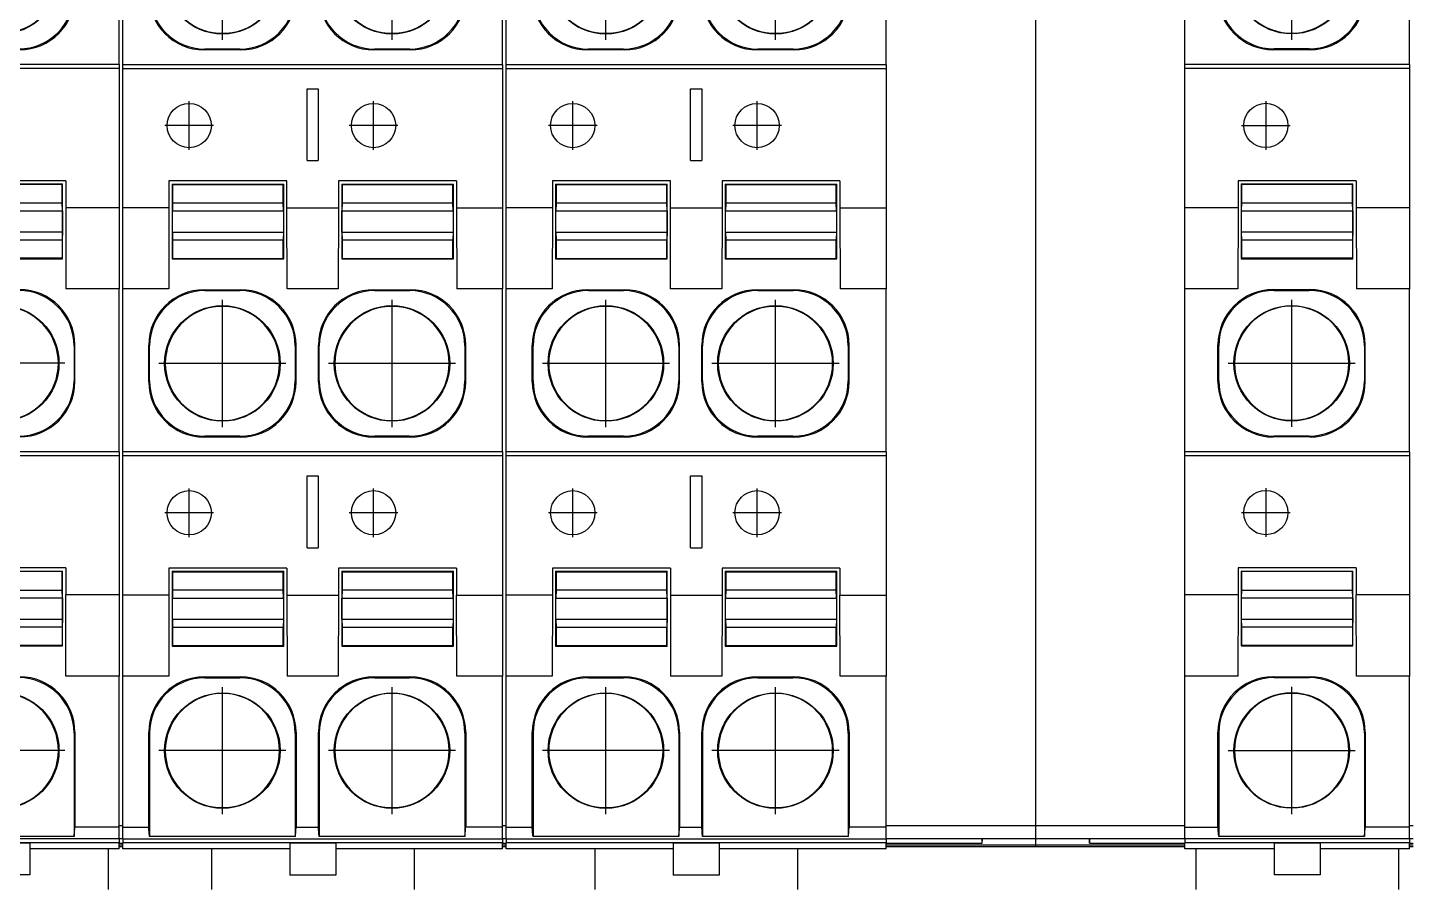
# Model space of a CAD drawing. Extents: x -2333 to 4564, y -5034 to 5704.
# Drawn here: x 3137.7 to 3271.6, y 2059.2 to 2141.7 of the extents above; entities that cross this region are included whole.
import ezdxf

# ---------------------------------------------------------------- set-up
doc = ezdxf.new("R2010")
doc.units = 0
doc.header["$LTSCALE"] = 10
doc.header["$MEASUREMENT"] = 0
doc.linetypes.add('DOT_CENTER', pattern=[14, 12, -1, 0, -1])
doc.layers.get('0').update_dxf_attribs({"linetype": 'CONTINUOUS'})
doc.layers.add('1', color=7, linetype='CONTINUOUS')

# ---------------------------------------------------------------- blocks, each defined once
blk = doc.blocks.new('FIBO-FH-1KF-20P-5R__7', base_point=(-331.149, 166.693))
at = {"color": 7, "linetype": 'Continuous'}
for p, q in [((-330.59, 201.693), (-209.309, 201.693)), ((-209.309, 201.693), (-208.949, 201.693)), ((-209.309, 201.693), (-209.309, 197.643)), ((-208.949, 201.693), (-208.788, 201.693)), ((-208.949, 201.693), (-208.949, 197.643)), ((-208.788, 201.693), (-208.749, 201.693)), ((-208.749, 197.643), (-208.749, 201.693)), ((-208.836, 200.25), (-208.949, 200.255)), ((-208.836, 200.25), (-208.949, 200.248)), ((-208.836, 197.643), (-208.836, 200.25)), ((-209.309, 187.343), (-209.309, 187.243)), ((-208.949, 187.343), (-208.949, 187.243)), ((-208.836, 187.243), (-208.836, 187.343)), ((-208.749, 187.243), (-208.749, 187.343)), ((-209.309, 176.943), (-209.309, 176.843)), ((-208.949, 176.943), (-208.949, 176.843)), ((-208.949, 176.843), (-208.949, 176.543)), ((-208.836, 176.843), (-208.836, 176.943)), ((-208.749, 176.843), (-208.749, 176.943)), ((-208.949, 176.543), (-208.949, 174.418)), ((-208.949, 174.418), (-208.949, 173.168))]:
    blk.add_line(p, q, dxfattribs=at)
at = {"color": 2, "linetype": 'Continuous'}
for p, q in [((-208.788, 197.643), (-208.788, 201.693)), ((-208.788, 187.243), (-208.788, 187.343)), ((-208.788, 176.843), (-208.788, 176.943))]:
    blk.add_line(p, q, dxfattribs=at)
blk = doc.blocks.new('FIBO-P-SP-TWIN-____1__11', base_point=(-265.446, 187.343))
at = {"color": 7, "linetype": 'Continuous'}
for p, q in [((-229.946, 197.643), (-234.365, 197.643)), ((-229.946, 197.643), (-229.946, 187.343)), ((-229.946, 197.643), (-229.848, 197.643)), ((-229.848, 197.643), (-226.063, 197.643)), ((-229.848, 187.343), (-229.848, 197.643)), ((-226.063, 197.643), (-223.865, 197.643)), ((-226.063, 196.393), (-226.063, 197.643)), ((-219.446, 197.643), (-223.865, 197.643)), ((-223.865, 197.643), (-223.865, 196.4)), ((-219.446, 197.643), (-219.348, 197.643)), ((-219.446, 197.643), (-219.446, 187.343)), ((-219.348, 197.643), (-215.563, 197.643)), ((-219.348, 187.343), (-219.348, 197.643)), ((-215.563, 196.393), (-215.563, 197.643)), ((-215.563, 197.643), (-213.365, 197.643)), ((-209.268, 197.643), (-213.365, 197.643)), ((-213.365, 197.643), (-213.365, 196.4)), ((-209.268, 197.643), (-209.268, 196.641)), ((-208.946, 197.643), (-209.268, 197.643)), ((-208.946, 197.643), (-208.946, 187.343)), ((-208.946, 197.643), (-208.844, 197.643)), ((-208.682, 197.643), (-208.844, 197.643)), ((-208.682, 197.643), (-208.682, 193.118)), ((-221.348, 196.641), (-222.344, 196.641)), ((-222.321, 196.618), (-221.371, 196.618)), ((-211.844, 196.641), (-209.268, 196.641)), ((-211.821, 196.618), (-209.014, 196.618)), ((-209.014, 196.618), (-209.014, 192.668)), ((-226.796, 196.393), (-226.796, 193.193)), ((-226.796, 196.393), (-226.063, 196.393)), ((-226.71, 193.279), (-226.71, 196.308)), ((-226.696, 196.293), (-226.71, 196.308)), ((-224.681, 196.308), (-226.71, 196.308)), ((-226.696, 193.293), (-226.696, 196.293)), ((-226.196, 196.293), (-226.696, 196.293)), ((-225.983, 196.302), (-226.196, 196.293)), ((-226.196, 196.293), (-226.196, 193.293)), ((-226.063, 196.393), (-223.865, 196.4)), ((-225.983, 193.285), (-225.983, 196.302)), ((-225.983, 196.302), (-225.408, 196.302)), ((-225.408, 193.285), (-225.408, 196.302)), ((-225.408, 196.302), (-225.196, 196.293)), ((-225.196, 193.293), (-225.196, 196.293)), ((-224.696, 196.293), (-225.196, 196.293)), ((-224.696, 196.293), (-224.681, 196.308)), ((-224.696, 193.293), (-224.696, 196.293)), ((-224.681, 193.279), (-224.681, 196.308)), ((-216.296, 196.393), (-215.563, 196.393)), ((-216.296, 196.393), (-216.296, 193.193)), ((-214.181, 196.308), (-216.21, 196.308)), ((-216.21, 193.279), (-216.21, 196.308)), ((-216.196, 196.293), (-216.21, 196.308)), ((-216.196, 193.293), (-216.196, 196.293)), ((-215.696, 196.293), (-216.196, 196.293)), ((-215.483, 196.302), (-215.696, 196.293)), ((-215.696, 196.293), (-215.696, 193.293)), ((-213.365, 196.4), (-215.563, 196.393)), ((-215.483, 193.285), (-215.483, 196.302)), ((-215.483, 196.302), (-214.908, 196.302)), ((-214.908, 193.285), (-214.908, 196.302)), ((-214.908, 196.302), (-214.696, 196.293)), ((-214.696, 193.293), (-214.696, 196.293)), ((-214.196, 196.293), (-214.696, 196.293)), ((-214.196, 196.293), (-214.181, 196.308)), ((-214.196, 193.293), (-214.196, 196.293)), ((-214.181, 193.279), (-214.181, 196.308)), ((-230.371, 195.118), (-230.371, 194.168)), ((-230.348, 195.141), (-230.348, 194.145)), ((-223.844, 194.145), (-223.844, 195.141)), ((-223.821, 194.168), (-223.821, 195.118)), ((-219.871, 195.118), (-219.871, 194.168)), ((-219.848, 195.141), (-219.848, 194.145)), ((-213.344, 194.145), (-213.344, 195.141)), ((-213.321, 194.168), (-213.321, 195.118)), ((-208.682, 195.243), (-207.576, 195.243)), ((-230.8, 194.533), (-230.8, 194.753)), ((-223.392, 194.753), (-223.392, 194.533)), ((-220.3, 194.533), (-220.3, 194.753)), ((-212.892, 194.753), (-212.892, 194.533)), ((-209.8, 194.533), (-209.8, 194.753)), ((-226.796, 193.193), (-226.063, 193.193)), ((-226.71, 193.279), (-226.696, 193.293)), ((-226.71, 193.279), (-224.681, 193.279)), ((-226.696, 193.293), (-226.196, 193.293)), ((-226.196, 193.293), (-225.983, 193.285)), ((-226.063, 191.793), (-226.063, 193.193)), ((-226.063, 193.193), (-223.865, 193.186)), ((-225.408, 193.285), (-225.983, 193.285)), ((-225.408, 193.285), (-225.196, 193.293)), ((-225.196, 193.293), (-224.696, 193.293)), ((-224.696, 193.293), (-224.681, 193.279)), ((-223.865, 193.186), (-223.865, 191.8)), ((-216.296, 193.193), (-215.563, 193.193)), ((-216.21, 193.279), (-216.196, 193.293)), ((-216.21, 193.279), (-214.181, 193.279)), ((-216.196, 193.293), (-215.696, 193.293)), ((-215.696, 193.293), (-215.483, 193.285)), ((-215.563, 193.193), (-213.365, 193.186)), ((-215.563, 191.793), (-215.563, 193.193)), ((-214.908, 193.285), (-215.483, 193.285)), ((-214.908, 193.285), (-214.696, 193.293)), ((-214.696, 193.293), (-214.196, 193.293)), ((-214.196, 193.293), (-214.181, 193.279)), ((-213.365, 193.186), (-213.365, 191.8)), ((-208.834, 193.118), (-208.682, 193.118)), ((-208.682, 193.118), (-207.971, 193.118)), ((-207.971, 193.118), (-207.971, 191.868)), ((-229.296, 192.643), (-227.346, 192.643)), ((-229.296, 192.343), (-229.296, 192.643)), ((-227.346, 192.343), (-227.346, 192.643)), ((-221.348, 192.645), (-222.344, 192.645)), ((-221.371, 192.668), (-222.321, 192.668)), ((-218.796, 192.343), (-218.796, 192.643)), ((-218.796, 192.643), (-216.846, 192.643)), ((-216.846, 192.343), (-216.846, 192.643)), ((-209.268, 192.646), (-211.844, 192.645)), ((-211.821, 192.668), (-209.014, 192.668)), ((-209.268, 192.041), (-209.268, 192.646)), ((-227.346, 192.343), (-229.296, 192.343)), ((-216.846, 192.343), (-218.796, 192.343)), ((-226.796, 191.793), (-226.796, 188.593)), ((-226.063, 191.793), (-226.796, 191.793)), ((-224.681, 191.708), (-226.71, 191.708)), ((-226.71, 188.679), (-226.71, 191.708)), ((-226.696, 191.693), (-226.71, 191.708)), ((-226.696, 188.693), (-226.696, 191.693)), ((-226.196, 191.693), (-226.696, 191.693)), ((-225.983, 191.702), (-226.196, 191.693)), ((-226.196, 191.693), (-226.196, 188.693)), ((-223.865, 191.8), (-226.063, 191.793)), ((-225.983, 188.685), (-225.983, 191.702)), ((-225.983, 191.702), (-225.408, 191.702)), ((-225.408, 191.702), (-225.196, 191.693)), ((-225.408, 188.685), (-225.408, 191.702)), ((-225.196, 188.693), (-225.196, 191.693)), ((-224.696, 191.693), (-225.196, 191.693)), ((-224.696, 191.693), (-224.681, 191.708)), ((-224.696, 188.693), (-224.696, 191.693)), ((-224.681, 188.679), (-224.681, 191.708)), ((-221.348, 192.041), (-222.344, 192.041)), ((-222.321, 192.018), (-221.371, 192.018)), ((-216.296, 191.793), (-215.563, 191.793)), ((-216.296, 191.793), (-216.296, 188.593)), ((-214.181, 191.708), (-216.21, 191.708)), ((-216.196, 191.693), (-216.21, 191.708)), ((-216.21, 188.679), (-216.21, 191.708)), ((-216.196, 188.693), (-216.196, 191.693)), ((-215.696, 191.693), (-216.196, 191.693)), ((-215.483, 191.702), (-215.696, 191.693)), ((-215.696, 191.693), (-215.696, 188.693)), ((-215.563, 191.793), (-213.365, 191.8)), ((-215.483, 191.702), (-214.908, 191.702)), ((-215.483, 188.685), (-215.483, 191.702)), ((-214.908, 188.685), (-214.908, 191.702)), ((-214.908, 191.702), (-214.696, 191.693)), ((-214.196, 191.693), (-214.696, 191.693)), ((-214.696, 188.693), (-214.696, 191.693)), ((-214.196, 191.693), (-214.181, 191.708)), ((-214.196, 188.693), (-214.196, 191.693)), ((-214.181, 188.679), (-214.181, 191.708)), ((-211.844, 192.041), (-209.268, 192.041)), ((-211.821, 192.018), (-209.014, 192.018)), ((-209.014, 192.018), (-209.014, 188.068)), ((-208.834, 191.868), (-208.682, 191.868)), ((-208.682, 191.868), (-208.682, 187.343)), ((-208.682, 191.868), (-207.971, 191.868)), ((-230.348, 190.541), (-230.348, 189.545)), ((-223.844, 189.545), (-223.844, 190.541)), ((-219.848, 190.541), (-219.848, 189.545)), ((-213.344, 189.545), (-213.344, 190.541)), ((-230.371, 190.518), (-230.371, 189.568)), ((-223.821, 189.568), (-223.821, 190.518)), ((-219.871, 190.518), (-219.871, 189.568)), ((-213.321, 189.568), (-213.321, 190.518)), ((-230.8, 189.933), (-230.8, 190.153)), ((-223.392, 190.153), (-223.392, 189.933)), ((-220.3, 189.933), (-220.3, 190.153)), ((-212.892, 190.153), (-212.892, 189.933)), ((-209.8, 189.933), (-209.8, 190.153)), ((-208.682, 189.743), (-207.576, 189.743)), ((-226.71, 188.679), (-226.696, 188.693)), ((-226.71, 188.679), (-224.681, 188.679)), ((-226.696, 188.693), (-226.196, 188.693)), ((-226.196, 188.693), (-225.983, 188.685)), ((-225.408, 188.685), (-225.983, 188.685)), ((-225.408, 188.685), (-225.196, 188.693)), ((-225.196, 188.693), (-224.696, 188.693)), ((-224.696, 188.693), (-224.681, 188.679)), ((-216.21, 188.679), (-216.196, 188.693)), ((-216.21, 188.679), (-214.181, 188.679)), ((-216.196, 188.693), (-215.696, 188.693)), ((-215.696, 188.693), (-215.483, 188.685)), ((-214.908, 188.685), (-215.483, 188.685)), ((-214.908, 188.685), (-214.696, 188.693)), ((-214.696, 188.693), (-214.196, 188.693)), ((-214.196, 188.693), (-214.181, 188.679)), ((-226.796, 188.593), (-226.063, 188.593)), ((-226.063, 188.593), (-223.865, 188.586)), ((-226.063, 188.593), (-226.063, 187.343)), ((-223.865, 188.586), (-223.865, 187.343)), ((-216.296, 188.593), (-215.563, 188.593)), ((-215.563, 188.593), (-213.365, 188.586)), ((-215.563, 188.593), (-215.563, 187.343)), ((-213.365, 188.586), (-213.365, 187.343)), ((-221.348, 188.045), (-222.344, 188.045)), ((-221.371, 188.068), (-222.321, 188.068)), ((-209.268, 188.046), (-211.844, 188.045)), ((-211.821, 188.068), (-209.014, 188.068)), ((-209.268, 187.343), (-209.268, 188.046)), ((-229.946, 187.343), (-234.365, 187.343)), ((-229.848, 187.343), (-229.946, 187.343)), ((-226.063, 187.343), (-229.848, 187.343)), ((-223.865, 187.343), (-226.063, 187.343)), ((-219.446, 187.343), (-223.865, 187.343)), ((-219.348, 187.343), (-219.446, 187.343)), ((-215.563, 187.343), (-219.348, 187.343)), ((-213.365, 187.343), (-215.563, 187.343)), ((-209.268, 187.343), (-213.365, 187.343)), ((-208.946, 187.343), (-209.268, 187.343)), ((-208.946, 187.343), (-208.844, 187.343)), ((-208.682, 187.343), (-208.844, 187.343))]:
    blk.add_line(p, q, dxfattribs=at)
at = {"color": 2, "linetype": 'Continuous'}
for p, q in [((-208.844, 197.643), (-208.844, 187.343)), ((-222.321, 196.618), (-222.344, 196.641)), ((-221.371, 196.618), (-221.348, 196.641)), ((-211.844, 196.641), (-211.821, 196.618)), ((-230.348, 195.141), (-230.371, 195.118)), ((-223.821, 195.118), (-223.844, 195.141)), ((-219.871, 195.118), (-219.848, 195.141)), ((-213.344, 195.141), (-213.321, 195.118)), ((-230.371, 194.168), (-230.348, 194.145)), ((-223.821, 194.168), (-223.844, 194.145)), ((-219.871, 194.168), (-219.848, 194.145)), ((-213.321, 194.168), (-213.344, 194.145)), ((-208.834, 193.118), (-208.834, 191.868)), ((-222.321, 192.668), (-222.344, 192.645)), ((-221.371, 192.668), (-221.348, 192.645)), ((-211.821, 192.668), (-211.844, 192.645)), ((-222.321, 192.018), (-222.344, 192.041)), ((-221.371, 192.018), (-221.348, 192.041)), ((-211.821, 192.018), (-211.844, 192.041)), ((-230.348, 190.541), (-230.371, 190.518)), ((-223.821, 190.518), (-223.844, 190.541)), ((-219.871, 190.518), (-219.848, 190.541)), ((-213.321, 190.518), (-213.344, 190.541)), ((-230.371, 189.568), (-230.348, 189.545)), ((-223.821, 189.568), (-223.844, 189.545)), ((-219.871, 189.568), (-219.848, 189.545)), ((-213.321, 189.568), (-213.344, 189.545)), ((-222.321, 188.068), (-222.344, 188.045)), ((-221.371, 188.068), (-221.348, 188.045)), ((-211.821, 188.068), (-211.844, 188.045))]:
    blk.add_line(p, q, dxfattribs=at)
at = {"color": 7, "linetype": 'Continuous'}
for centre, radius in [((-232.346, 194.643), 1.567), ((-221.846, 194.643), 1.567), ((-211.346, 194.643), 1.567), ((-228.296, 194.143), 0.6), ((-217.796, 194.143), 0.6), ((-232.346, 190.043), 1.567), ((-221.846, 190.043), 1.567), ((-211.346, 190.043), 1.567), ((-228.296, 189.143), 0.6), ((-217.796, 189.143), 0.6)]:
    blk.add_circle(centre, radius, dxfattribs=at)
for centre, radius, start, end in [((-231.871, 195.118), 1.5, 0.0044, 89.9956), ((-231.848, 195.141), 1.5, 0.0044, 89.9956), ((-222.343, 195.141), 1.5, 90.0044, 179.9956), ((-222.321, 195.118), 1.5, 90.0044, 179.9956), ((-221.371, 195.118), 1.5, 0.0044, 89.9956), ((-221.348, 195.141), 1.5, 0.0044, 89.9956), ((-211.843, 195.141), 1.5, 90.0044, 179.9956), ((-211.821, 195.118), 1.5, 90.0044, 179.9956), ((-232.346, 194.643), 1.55, 4.0694, 175.9306), ((-221.846, 194.643), 1.55, 4.0694, 175.9306), ((-211.346, 194.643), 1.55, 4.0694, 175.9306), ((-232.317, 194.643), 1.522, 355.8545, 4.1455), ((-221.874, 194.643), 1.522, 175.8545, 184.1455), ((-221.817, 194.643), 1.522, 355.8545, 4.1455), ((-211.374, 194.643), 1.522, 175.8545, 184.1455), ((-211.317, 194.643), 1.522, 355.8545, 4.1455), ((-232.346, 194.643), 1.55, 184.0694, 355.9306), ((-221.846, 194.643), 1.55, 184.0694, 355.9306), ((-211.346, 194.643), 1.55, 184.0694, 355.9306), ((-231.871, 194.168), 1.5, 270.0044, 359.9956), ((-231.848, 194.146), 1.5, 270.0044, 359.9956), ((-222.343, 194.146), 1.5, 180.0044, 269.9956), ((-222.321, 194.168), 1.5, 180.0044, 269.9956), ((-221.371, 194.168), 1.5, 270.0044, 359.9956), ((-221.348, 194.146), 1.5, 270.0044, 359.9956), ((-211.843, 194.146), 1.5, 180.0044, 269.9956), ((-211.821, 194.168), 1.5, 180.0044, 269.9956), ((-231.871, 190.518), 1.5, 0.0044, 89.9956), ((-231.848, 190.541), 1.5, 0.0044, 89.9956), ((-222.343, 190.541), 1.5, 90.0044, 179.9956), ((-222.321, 190.518), 1.5, 90.0044, 179.9956), ((-221.371, 190.518), 1.5, 0.0044, 89.9956), ((-221.348, 190.541), 1.5, 0.0044, 89.9956), ((-211.843, 190.541), 1.5, 90.0044, 179.9956), ((-211.821, 190.518), 1.5, 90.0044, 179.9956), ((-232.346, 190.043), 1.55, 4.0694, 175.9306), ((-221.846, 190.043), 1.55, 4.0694, 175.9306), ((-211.346, 190.043), 1.55, 4.0694, 175.9306), ((-232.346, 190.043), 1.55, 184.0694, 355.9306), ((-232.317, 190.043), 1.522, 355.8545, 4.1455), ((-221.874, 190.043), 1.522, 175.8545, 184.1455), ((-221.846, 190.043), 1.55, 184.0694, 355.9306), ((-221.817, 190.043), 1.522, 355.8545, 4.1455), ((-211.374, 190.043), 1.522, 175.8545, 184.1455), ((-211.346, 190.043), 1.55, 184.0694, 355.9306), ((-211.317, 190.043), 1.522, 355.8545, 4.1455), ((-231.871, 189.568), 1.5, 270.0044, 359.9956), ((-231.848, 189.546), 1.5, 270.0044, 359.9956), ((-222.343, 189.546), 1.5, 180.0044, 269.9956), ((-222.321, 189.568), 1.5, 180.0044, 269.9956), ((-221.371, 189.568), 1.5, 270.0044, 359.9956), ((-221.348, 189.546), 1.5, 270.0044, 359.9956), ((-211.843, 189.546), 1.5, 180.0044, 269.9956), ((-211.821, 189.568), 1.5, 180.0044, 269.9956)]:
    blk.add_arc(centre, radius, start, end, dxfattribs=at)
for points in [[(-209.014, 196.618), (-209.119, 196.63), (-209.268, 196.641)], [(-209.014, 192.668), (-209.119, 192.657), (-209.268, 192.646)], [(-209.014, 192.018), (-209.119, 192.03), (-209.268, 192.041)], [(-209.014, 188.068), (-209.119, 188.057), (-209.268, 188.046)]]:
    blk.add_spline(points, degree=3, dxfattribs=at)
at = {"layer": '1', "color": 2, "linetype": 'DOT_CENTER'}
for p, q in [((-221.846, 196.367), (-221.846, 192.92)), ((-211.346, 196.367), (-211.346, 192.92)), ((-228.296, 194.803), (-228.296, 193.483)), ((-217.796, 194.803), (-217.796, 193.483)), ((-230.622, 194.643), (-234.069, 194.643)), ((-220.122, 194.643), (-223.569, 194.643)), ((-209.622, 194.643), (-213.069, 194.643)), ((-227.636, 194.143), (-228.956, 194.143)), ((-217.136, 194.143), (-218.456, 194.143)), ((-221.846, 191.767), (-221.846, 188.32)), ((-211.346, 191.767), (-211.346, 188.32)), ((-230.622, 190.043), (-234.069, 190.043)), ((-228.296, 189.803), (-228.296, 188.483)), ((-220.122, 190.043), (-223.569, 190.043)), ((-217.796, 189.803), (-217.796, 188.483)), ((-209.622, 190.043), (-213.069, 190.043)), ((-227.636, 189.143), (-228.956, 189.143)), ((-217.136, 189.143), (-218.456, 189.143))]:
    blk.add_line(p, q, dxfattribs=at)
blk = doc.blocks.new('FIBO-P-SP-TWIN-_____10', base_point=(-265.446, 176.943))
at = {"color": 7, "linetype": 'Continuous'}
for p, q in [((-229.946, 187.243), (-234.365, 187.243)), ((-229.946, 187.243), (-229.848, 187.243)), ((-229.946, 187.243), (-229.946, 176.943)), ((-229.848, 187.243), (-226.063, 187.243)), ((-229.848, 176.943), (-229.848, 187.243)), ((-226.063, 187.243), (-223.865, 187.243)), ((-226.063, 185.993), (-226.063, 187.243)), ((-223.865, 187.243), (-223.865, 186)), ((-219.446, 187.243), (-223.865, 187.243)), ((-219.446, 187.243), (-219.348, 187.243)), ((-219.446, 187.243), (-219.446, 176.943)), ((-219.348, 187.243), (-215.563, 187.243)), ((-219.348, 176.943), (-219.348, 187.243)), ((-215.563, 187.243), (-213.365, 187.243)), ((-215.563, 185.993), (-215.563, 187.243)), ((-209.268, 187.243), (-213.365, 187.243)), ((-213.365, 187.243), (-213.365, 186)), ((-209.268, 187.243), (-209.268, 186.241)), ((-208.946, 187.243), (-209.268, 187.243)), ((-208.946, 187.243), (-208.844, 187.243)), ((-208.946, 187.243), (-208.946, 176.943)), ((-208.682, 187.243), (-208.844, 187.243)), ((-208.682, 187.243), (-208.682, 182.718)), ((-221.348, 186.241), (-222.344, 186.241)), ((-222.321, 186.218), (-221.371, 186.218)), ((-211.844, 186.241), (-209.268, 186.241)), ((-211.821, 186.218), (-209.014, 186.218)), ((-209.014, 186.218), (-209.014, 182.268)), ((-226.796, 185.993), (-226.796, 182.793)), ((-226.796, 185.993), (-226.063, 185.993)), ((-226.71, 182.879), (-226.71, 185.908)), ((-224.681, 185.908), (-226.71, 185.908)), ((-226.696, 185.893), (-226.71, 185.908)), ((-226.696, 182.893), (-226.696, 185.893)), ((-226.196, 185.893), (-226.696, 185.893)), ((-225.983, 185.902), (-226.196, 185.893)), ((-226.196, 185.893), (-226.196, 182.893)), ((-226.063, 185.993), (-223.865, 186)), ((-225.983, 182.885), (-225.983, 185.902)), ((-225.983, 185.902), (-225.408, 185.902)), ((-225.408, 182.885), (-225.408, 185.902)), ((-225.408, 185.902), (-225.196, 185.893)), ((-225.196, 182.893), (-225.196, 185.893)), ((-224.696, 185.893), (-225.196, 185.893)), ((-224.696, 185.893), (-224.681, 185.908)), ((-224.696, 182.893), (-224.696, 185.893)), ((-224.681, 182.879), (-224.681, 185.908)), ((-216.296, 185.993), (-215.563, 185.993)), ((-216.296, 185.993), (-216.296, 182.793)), ((-214.181, 185.908), (-216.21, 185.908)), ((-216.21, 182.879), (-216.21, 185.908)), ((-216.196, 185.893), (-216.21, 185.908)), ((-216.196, 182.893), (-216.196, 185.893)), ((-215.696, 185.893), (-216.196, 185.893)), ((-215.483, 185.902), (-215.696, 185.893)), ((-215.696, 185.893), (-215.696, 182.893)), ((-213.365, 186), (-215.563, 185.993)), ((-215.483, 182.885), (-215.483, 185.902)), ((-215.483, 185.902), (-214.908, 185.902)), ((-214.908, 182.885), (-214.908, 185.902)), ((-214.908, 185.902), (-214.696, 185.893)), ((-214.196, 185.893), (-214.696, 185.893)), ((-214.696, 182.893), (-214.696, 185.893)), ((-214.196, 185.893), (-214.181, 185.908)), ((-214.196, 182.893), (-214.196, 185.893)), ((-214.181, 182.879), (-214.181, 185.908)), ((-230.371, 184.718), (-230.371, 183.768)), ((-230.348, 184.741), (-230.348, 183.745)), ((-223.844, 183.745), (-223.844, 184.741)), ((-223.821, 183.768), (-223.821, 184.718)), ((-219.871, 184.718), (-219.871, 183.768)), ((-219.848, 184.741), (-219.848, 183.745)), ((-213.344, 183.745), (-213.344, 184.741)), ((-213.321, 183.768), (-213.321, 184.718)), ((-208.682, 184.843), (-207.576, 184.843)), ((-230.8, 184.133), (-230.8, 184.353)), ((-223.392, 184.353), (-223.392, 184.133)), ((-220.3, 184.133), (-220.3, 184.353)), ((-212.892, 184.353), (-212.892, 184.133)), ((-209.8, 184.133), (-209.8, 184.353)), ((-226.796, 182.793), (-226.063, 182.793)), ((-226.71, 182.879), (-226.696, 182.893)), ((-226.71, 182.879), (-224.681, 182.879)), ((-226.696, 182.893), (-226.196, 182.893)), ((-226.196, 182.893), (-225.983, 182.885)), ((-226.063, 181.393), (-226.063, 182.793)), ((-226.063, 182.793), (-223.865, 182.786)), ((-225.408, 182.885), (-225.983, 182.885)), ((-225.408, 182.885), (-225.196, 182.893)), ((-225.196, 182.893), (-224.696, 182.893)), ((-224.696, 182.893), (-224.681, 182.879)), ((-223.865, 182.786), (-223.865, 181.4)), ((-216.296, 182.793), (-215.563, 182.793)), ((-216.21, 182.879), (-216.196, 182.893)), ((-216.21, 182.879), (-214.181, 182.879)), ((-216.196, 182.893), (-215.696, 182.893)), ((-215.696, 182.893), (-215.483, 182.885)), ((-215.563, 182.793), (-213.365, 182.786)), ((-215.563, 181.393), (-215.563, 182.793)), ((-214.908, 182.885), (-215.483, 182.885)), ((-214.908, 182.885), (-214.696, 182.893)), ((-214.696, 182.893), (-214.196, 182.893)), ((-214.196, 182.893), (-214.181, 182.879)), ((-213.365, 182.786), (-213.365, 181.4)), ((-208.834, 182.718), (-208.682, 182.718)), ((-208.682, 182.718), (-207.971, 182.718)), ((-207.971, 182.718), (-207.971, 181.468)), ((-229.296, 182.243), (-227.346, 182.243)), ((-229.296, 181.943), (-229.296, 182.243)), ((-227.346, 181.943), (-229.296, 181.943)), ((-227.346, 181.943), (-227.346, 182.243)), ((-221.348, 182.245), (-222.344, 182.245)), ((-221.371, 182.268), (-222.321, 182.268)), ((-218.796, 182.243), (-216.846, 182.243)), ((-218.796, 181.943), (-218.796, 182.243)), ((-216.846, 181.943), (-218.796, 181.943)), ((-216.846, 181.943), (-216.846, 182.243)), ((-209.268, 182.246), (-211.844, 182.245)), ((-211.821, 182.268), (-209.014, 182.268)), ((-209.268, 181.641), (-209.268, 182.246)), ((-221.348, 181.641), (-222.344, 181.641)), ((-222.321, 181.618), (-221.371, 181.618)), ((-211.844, 181.641), (-209.268, 181.641)), ((-211.821, 181.618), (-209.014, 181.618)), ((-209.014, 181.618), (-209.014, 177.668)), ((-226.796, 181.393), (-226.796, 178.193)), ((-226.063, 181.393), (-226.796, 181.393)), ((-224.681, 181.308), (-226.71, 181.308)), ((-226.71, 178.279), (-226.71, 181.308)), ((-226.696, 181.293), (-226.71, 181.308)), ((-226.696, 178.293), (-226.696, 181.293)), ((-226.196, 181.293), (-226.696, 181.293)), ((-225.983, 181.302), (-226.196, 181.293)), ((-226.196, 181.293), (-226.196, 178.293)), ((-223.865, 181.4), (-226.063, 181.393)), ((-225.983, 181.302), (-225.408, 181.302)), ((-225.983, 178.285), (-225.983, 181.302)), ((-225.408, 181.302), (-225.196, 181.293)), ((-225.408, 178.285), (-225.408, 181.302)), ((-225.196, 178.293), (-225.196, 181.293)), ((-224.696, 181.293), (-225.196, 181.293)), ((-224.696, 181.293), (-224.681, 181.308)), ((-224.696, 178.293), (-224.696, 181.293)), ((-224.681, 178.279), (-224.681, 181.308)), ((-216.296, 181.393), (-215.563, 181.393)), ((-216.296, 181.393), (-216.296, 178.193)), ((-214.181, 181.308), (-216.21, 181.308)), ((-216.21, 178.279), (-216.21, 181.308)), ((-216.196, 181.293), (-216.21, 181.308)), ((-215.696, 181.293), (-216.196, 181.293)), ((-216.196, 178.293), (-216.196, 181.293)), ((-215.483, 181.302), (-215.696, 181.293)), ((-215.696, 181.293), (-215.696, 178.293)), ((-215.563, 181.393), (-213.365, 181.4)), ((-215.483, 178.285), (-215.483, 181.302)), ((-215.483, 181.302), (-214.908, 181.302)), ((-214.908, 178.285), (-214.908, 181.302)), ((-214.908, 181.302), (-214.696, 181.293)), ((-214.196, 181.293), (-214.696, 181.293)), ((-214.696, 178.293), (-214.696, 181.293)), ((-214.196, 181.293), (-214.181, 181.308)), ((-214.196, 178.293), (-214.196, 181.293)), ((-214.181, 178.279), (-214.181, 181.308)), ((-208.834, 181.468), (-208.682, 181.468)), ((-208.682, 181.468), (-207.971, 181.468)), ((-208.682, 181.468), (-208.682, 176.943)), ((-230.371, 180.118), (-230.371, 179.168)), ((-230.348, 180.141), (-230.348, 179.145)), ((-223.844, 179.145), (-223.844, 180.141)), ((-223.821, 179.168), (-223.821, 180.118)), ((-219.871, 180.118), (-219.871, 179.168)), ((-219.848, 180.141), (-219.848, 179.145)), ((-213.344, 179.145), (-213.344, 180.141)), ((-213.321, 179.168), (-213.321, 180.118)), ((-230.8, 179.533), (-230.8, 179.753)), ((-223.392, 179.753), (-223.392, 179.533)), ((-220.3, 179.533), (-220.3, 179.753)), ((-212.892, 179.753), (-212.892, 179.533)), ((-209.8, 179.533), (-209.8, 179.753)), ((-208.682, 179.343), (-207.576, 179.343)), ((-226.796, 178.193), (-226.063, 178.193)), ((-226.71, 178.279), (-226.696, 178.293)), ((-226.71, 178.279), (-224.681, 178.279)), ((-226.696, 178.293), (-226.196, 178.293)), ((-226.196, 178.293), (-225.983, 178.285)), ((-226.063, 178.193), (-226.063, 176.943)), ((-226.063, 178.193), (-223.865, 178.186)), ((-225.408, 178.285), (-225.983, 178.285)), ((-225.408, 178.285), (-225.196, 178.293)), ((-225.196, 178.293), (-224.696, 178.293)), ((-224.696, 178.293), (-224.681, 178.279)), ((-223.865, 178.186), (-223.865, 176.943)), ((-216.296, 178.193), (-215.563, 178.193)), ((-216.21, 178.279), (-216.196, 178.293)), ((-216.21, 178.279), (-214.181, 178.279)), ((-216.196, 178.293), (-215.696, 178.293)), ((-215.696, 178.293), (-215.483, 178.285)), ((-215.563, 178.193), (-213.365, 178.186)), ((-215.563, 178.193), (-215.563, 176.943)), ((-214.908, 178.285), (-215.483, 178.285)), ((-214.908, 178.285), (-214.696, 178.293)), ((-214.696, 178.293), (-214.196, 178.293)), ((-214.196, 178.293), (-214.181, 178.279)), ((-213.365, 178.186), (-213.365, 176.943)), ((-221.348, 177.645), (-222.344, 177.645)), ((-221.371, 177.668), (-222.321, 177.668)), ((-209.268, 177.646), (-211.844, 177.645)), ((-211.821, 177.668), (-209.014, 177.668)), ((-209.268, 176.943), (-209.268, 177.646)), ((-229.946, 176.943), (-234.365, 176.943)), ((-229.848, 176.943), (-229.946, 176.943)), ((-226.063, 176.943), (-229.848, 176.943)), ((-223.865, 176.943), (-226.063, 176.943)), ((-219.446, 176.943), (-223.865, 176.943)), ((-219.348, 176.943), (-219.446, 176.943)), ((-215.563, 176.943), (-219.348, 176.943)), ((-213.365, 176.943), (-215.563, 176.943)), ((-209.268, 176.943), (-213.365, 176.943)), ((-208.946, 176.943), (-209.268, 176.943)), ((-208.946, 176.943), (-208.844, 176.943)), ((-208.682, 176.943), (-208.844, 176.943))]:
    blk.add_line(p, q, dxfattribs=at)
at = {"color": 2, "linetype": 'Continuous'}
for p, q in [((-208.844, 187.243), (-208.844, 176.943)), ((-222.321, 186.218), (-222.344, 186.241)), ((-221.371, 186.218), (-221.348, 186.241)), ((-211.844, 186.241), (-211.821, 186.218)), ((-230.348, 184.741), (-230.371, 184.718)), ((-223.821, 184.718), (-223.844, 184.741)), ((-219.871, 184.718), (-219.848, 184.741)), ((-213.344, 184.741), (-213.321, 184.718)), ((-230.371, 183.768), (-230.348, 183.745)), ((-223.821, 183.768), (-223.844, 183.745)), ((-219.871, 183.768), (-219.848, 183.745)), ((-213.321, 183.768), (-213.344, 183.745)), ((-208.834, 182.718), (-208.834, 181.468)), ((-222.321, 182.268), (-222.344, 182.245)), ((-221.371, 182.268), (-221.348, 182.245)), ((-211.821, 182.268), (-211.844, 182.245)), ((-222.321, 181.618), (-222.344, 181.641)), ((-221.371, 181.618), (-221.348, 181.641)), ((-211.821, 181.618), (-211.844, 181.641)), ((-230.348, 180.141), (-230.371, 180.118)), ((-223.821, 180.118), (-223.844, 180.141)), ((-219.871, 180.118), (-219.848, 180.141)), ((-213.321, 180.118), (-213.344, 180.141)), ((-230.371, 179.168), (-230.348, 179.145)), ((-223.821, 179.168), (-223.844, 179.145)), ((-219.871, 179.168), (-219.848, 179.145)), ((-213.321, 179.168), (-213.344, 179.145)), ((-222.321, 177.668), (-222.344, 177.645)), ((-221.371, 177.668), (-221.348, 177.645)), ((-211.821, 177.668), (-211.844, 177.645))]:
    blk.add_line(p, q, dxfattribs=at)
at = {"color": 7, "linetype": 'Continuous'}
for centre, radius in [((-232.346, 184.243), 1.567), ((-221.846, 184.243), 1.567), ((-211.346, 184.243), 1.567), ((-228.296, 183.743), 0.6), ((-217.796, 183.743), 0.6), ((-232.346, 179.643), 1.567), ((-221.846, 179.643), 1.567), ((-211.346, 179.643), 1.567), ((-228.296, 178.743), 0.6), ((-217.796, 178.743), 0.6)]:
    blk.add_circle(centre, radius, dxfattribs=at)
for centre, radius, start, end in [((-231.871, 184.718), 1.5, 0.0044, 89.9956), ((-231.848, 184.741), 1.5, 0.0044, 89.9956), ((-222.343, 184.741), 1.5, 90.0044, 179.9956), ((-222.321, 184.718), 1.5, 90.0044, 179.9956), ((-221.371, 184.718), 1.5, 0.0044, 89.9956), ((-221.348, 184.741), 1.5, 0.0044, 89.9956), ((-211.843, 184.741), 1.5, 90.0044, 179.9956), ((-211.821, 184.718), 1.5, 90.0044, 179.9956), ((-232.346, 184.243), 1.55, 4.0694, 175.9306), ((-221.846, 184.243), 1.55, 4.0694, 175.9306), ((-211.346, 184.243), 1.55, 4.0694, 175.9306), ((-232.317, 184.243), 1.522, 355.8545, 4.1455), ((-221.874, 184.243), 1.522, 175.8545, 184.1455), ((-221.817, 184.243), 1.522, 355.8545, 4.1455), ((-211.374, 184.243), 1.522, 175.8545, 184.1455), ((-211.317, 184.243), 1.522, 355.8545, 4.1455), ((-232.346, 184.243), 1.55, 184.0694, 355.9306), ((-221.846, 184.243), 1.55, 184.0694, 355.9306), ((-211.346, 184.243), 1.55, 184.0694, 355.9306), ((-231.871, 183.768), 1.5, 270.0044, 359.9956), ((-231.848, 183.746), 1.5, 270.0044, 359.9956), ((-222.343, 183.746), 1.5, 180.0044, 269.9956), ((-222.321, 183.768), 1.5, 180.0044, 269.9956), ((-221.371, 183.768), 1.5, 270.0044, 359.9956), ((-221.348, 183.746), 1.5, 270.0044, 359.9956), ((-211.843, 183.746), 1.5, 180.0044, 269.9956), ((-211.821, 183.768), 1.5, 180.0044, 269.9956), ((-231.871, 180.118), 1.5, 0.0044, 89.9956), ((-231.848, 180.141), 1.5, 0.0044, 89.9956), ((-222.343, 180.141), 1.5, 90.0044, 179.9956), ((-222.321, 180.118), 1.5, 90.0044, 179.9956), ((-221.371, 180.118), 1.5, 0.0044, 89.9956), ((-221.348, 180.141), 1.5, 0.0044, 89.9956), ((-211.843, 180.141), 1.5, 90.0044, 179.9956), ((-211.821, 180.118), 1.5, 90.0044, 179.9956), ((-232.346, 179.643), 1.55, 4.0694, 175.9306), ((-221.846, 179.643), 1.55, 4.0694, 175.9306), ((-211.346, 179.643), 1.55, 4.0694, 175.9306), ((-232.317, 179.643), 1.522, 355.8545, 4.1455), ((-221.874, 179.643), 1.522, 175.8545, 184.1455), ((-221.817, 179.643), 1.522, 355.8545, 4.1455), ((-211.374, 179.643), 1.522, 175.8545, 184.1455), ((-211.317, 179.643), 1.522, 355.8545, 4.1455), ((-232.346, 179.643), 1.55, 184.0694, 355.9306), ((-221.846, 179.643), 1.55, 184.0694, 355.9306), ((-211.346, 179.643), 1.55, 184.0694, 355.9306), ((-231.871, 179.168), 1.5, 270.0044, 359.9956), ((-231.848, 179.146), 1.5, 270.0044, 359.9956), ((-222.343, 179.146), 1.5, 180.0044, 269.9956), ((-222.321, 179.168), 1.5, 180.0044, 269.9956), ((-221.371, 179.168), 1.5, 270.0044, 359.9956), ((-221.348, 179.146), 1.5, 270.0044, 359.9956), ((-211.843, 179.146), 1.5, 180.0044, 269.9956), ((-211.821, 179.168), 1.5, 180.0044, 269.9956)]:
    blk.add_arc(centre, radius, start, end, dxfattribs=at)
for points in [[(-209.014, 186.218), (-209.119, 186.23), (-209.268, 186.241)], [(-209.014, 182.268), (-209.119, 182.257), (-209.268, 182.246)], [(-209.014, 181.618), (-209.119, 181.63), (-209.268, 181.641)], [(-209.014, 177.668), (-209.119, 177.657), (-209.268, 177.646)]]:
    blk.add_spline(points, degree=3, dxfattribs=at)
at = {"layer": '1', "color": 2, "linetype": 'DOT_CENTER'}
for p, q in [((-221.846, 185.967), (-221.846, 182.52)), ((-211.346, 185.967), (-211.346, 182.52)), ((-230.622, 184.243), (-234.069, 184.243)), ((-228.296, 184.403), (-228.296, 183.083)), ((-220.122, 184.243), (-223.569, 184.243)), ((-217.796, 184.403), (-217.796, 183.083)), ((-209.622, 184.243), (-213.069, 184.243)), ((-227.636, 183.743), (-228.956, 183.743)), ((-217.136, 183.743), (-218.456, 183.743)), ((-221.846, 181.367), (-221.846, 177.92)), ((-211.346, 181.367), (-211.346, 177.92)), ((-230.622, 179.643), (-234.069, 179.643)), ((-220.122, 179.643), (-223.569, 179.643)), ((-209.622, 179.643), (-213.069, 179.643)), ((-228.296, 179.403), (-228.296, 178.083)), ((-217.796, 179.403), (-217.796, 178.083)), ((-227.636, 178.743), (-228.956, 178.743)), ((-217.136, 178.743), (-218.456, 178.743))]:
    blk.add_line(p, q, dxfattribs=at)
blk = doc.blocks.new('FIBO-P-SP1_5-SINGLE-PWR__9', base_point=(-265.449, 170.743))
at = {"color": 7, "linetype": 'Continuous'}
for p, q in [((-229.949, 176.843), (-234.368, 176.843)), ((-229.949, 176.843), (-229.851, 176.843)), ((-229.949, 176.843), (-229.949, 170.743)), ((-229.851, 176.843), (-226.066, 176.843)), ((-229.851, 170.743), (-229.851, 176.843)), ((-226.066, 176.843), (-226.066, 175.393)), ((-226.066, 176.843), (-223.868, 176.843)), ((-223.868, 176.843), (-223.868, 175.4)), ((-219.449, 176.843), (-223.868, 176.843)), ((-219.449, 176.843), (-219.449, 170.743)), ((-219.449, 176.843), (-219.351, 176.843)), ((-219.351, 176.843), (-215.566, 176.843)), ((-219.351, 170.743), (-219.351, 176.843)), ((-215.566, 176.843), (-215.566, 175.393)), ((-215.566, 176.843), (-213.368, 176.843)), ((-213.368, 176.843), (-213.368, 175.4)), ((-209.272, 176.843), (-213.368, 176.843)), ((-208.949, 176.843), (-209.272, 176.843)), ((-209.272, 176.843), (-209.272, 175.641)), ((-208.949, 176.843), (-208.949, 176.543)), ((-208.949, 176.843), (-208.848, 176.843)), ((-208.686, 176.843), (-208.848, 176.843)), ((-208.686, 176.843), (-208.686, 174.418)), ((-208.949, 176.543), (-208.949, 174.418)), ((-208.686, 176.543), (-207.579, 176.543)), ((-221.352, 175.641), (-222.347, 175.641)), ((-222.324, 175.618), (-221.374, 175.618)), ((-211.847, 175.641), (-209.272, 175.641)), ((-211.824, 175.618), (-209.017, 175.618)), ((-209.017, 175.618), (-209.017, 171.668)), ((-226.799, 175.393), (-226.066, 175.393)), ((-226.799, 175.393), (-226.799, 172.193)), ((-226.699, 175.293), (-226.713, 175.307)), ((-226.713, 172.279), (-226.713, 175.307)), ((-224.685, 175.307), (-226.713, 175.307)), ((-226.199, 175.293), (-226.699, 175.293)), ((-226.699, 175.293), (-226.699, 172.293)), ((-225.987, 175.302), (-226.199, 175.293)), ((-226.199, 172.293), (-226.199, 175.293)), ((-226.066, 175.393), (-223.868, 175.4)), ((-225.987, 172.285), (-225.987, 175.302)), ((-225.987, 175.302), (-225.412, 175.302)), ((-225.412, 175.302), (-225.199, 175.293)), ((-225.412, 172.285), (-225.412, 175.302)), ((-225.199, 175.293), (-224.699, 175.293)), ((-225.199, 172.293), (-225.199, 175.293)), ((-224.685, 175.307), (-224.699, 175.293)), ((-224.699, 175.293), (-224.699, 172.293)), ((-224.685, 172.279), (-224.685, 175.307)), ((-216.299, 175.393), (-215.566, 175.393)), ((-216.299, 175.393), (-216.299, 172.193)), ((-216.199, 175.293), (-216.213, 175.307)), ((-216.213, 172.279), (-216.213, 175.307)), ((-214.185, 175.307), (-216.213, 175.307)), ((-216.199, 175.293), (-216.199, 172.293)), ((-215.699, 175.293), (-216.199, 175.293)), ((-215.487, 175.302), (-215.699, 175.293)), ((-215.699, 172.293), (-215.699, 175.293)), ((-213.368, 175.4), (-215.566, 175.393)), ((-215.487, 175.302), (-214.912, 175.302)), ((-215.487, 172.285), (-215.487, 175.302)), ((-214.912, 175.302), (-214.699, 175.293)), ((-214.912, 172.285), (-214.912, 175.302)), ((-214.699, 175.293), (-214.199, 175.293)), ((-214.699, 172.293), (-214.699, 175.293)), ((-214.185, 175.307), (-214.199, 175.293)), ((-214.199, 175.293), (-214.199, 172.293)), ((-214.185, 172.279), (-214.185, 175.307)), ((-208.949, 174.418), (-208.949, 173.168)), ((-208.837, 174.418), (-208.686, 174.418)), ((-208.686, 174.418), (-207.975, 174.418)), ((-207.975, 174.418), (-207.975, 173.168))]:
    blk.add_line(p, q, dxfattribs=at)
at = {"color": 2, "linetype": 'Continuous'}
for p, q in [((-208.848, 176.843), (-208.848, 170.743)), ((-222.324, 175.618), (-222.347, 175.641)), ((-221.374, 175.618), (-221.352, 175.641)), ((-211.847, 175.641), (-211.824, 175.618)), ((-208.837, 174.418), (-208.837, 173.168))]:
    blk.add_line(p, q, dxfattribs=at)
at = {"color": 7, "linetype": 'Continuous'}
for centre in [(-232.349, 173.643), (-221.849, 173.643), (-211.349, 173.643)]:
    blk.add_circle(centre, 1.567, dxfattribs=at)
for centre, radius, start, end in [((-231.874, 174.118), 1.5, 0.0044, 89.9956), ((-231.852, 174.141), 1.5, 0.0044, 89.9956), ((-222.347, 174.141), 1.5, 90.0044, 179.9956), ((-222.324, 174.118), 1.5, 90.0044, 179.9956), ((-221.374, 174.118), 1.5, 0.0044, 89.9956), ((-221.352, 174.141), 1.5, 0.0044, 89.9956), ((-211.847, 174.141), 1.5, 90.0044, 179.9956), ((-211.824, 174.118), 1.5, 90.0044, 179.9956), ((-232.349, 173.643), 1.55, 4.0694, 175.9306), ((-221.849, 173.643), 1.55, 4.0694, 175.9306), ((-211.349, 173.643), 1.55, 4.0694, 175.9306)]:
    blk.add_arc(centre, radius, start, end, dxfattribs=at)
blk.add_spline([(-209.017, 175.618), (-209.122, 175.63), (-209.272, 175.641)], degree=3, dxfattribs=at)
at = {"layer": '1', "color": 2, "linetype": 'DOT_CENTER'}
for p, q in [((-221.849, 175.367), (-221.849, 171.92)), ((-211.349, 175.367), (-211.349, 171.92))]:
    blk.add_line(p, q, dxfattribs=at)
blk = doc.blocks.new('FIBO-P-SP1_5-SINGLE-PWR__15', base_point=(87.286, 1640.743))
at = {"color": 7, "linetype": 'Continuous'}
for p, q in [((90.993, 1646.843), (91.156, 1646.843)), ((90.993, 1644.418), (90.993, 1646.843)), ((91.257, 1646.843), (91.156, 1646.843)), ((91.257, 1646.843), (91.579, 1646.843)), ((91.257, 1644.418), (91.257, 1646.843)), ((91.579, 1646.843), (95.676, 1646.843)), ((91.579, 1646.843), (91.579, 1645.941)), ((95.676, 1646.843), (97.874, 1646.843)), ((95.676, 1645.4), (95.676, 1646.843)), ((97.874, 1646.843), (101.659, 1646.843)), ((97.874, 1645.393), (97.874, 1646.843)), ((101.659, 1646.843), (101.757, 1646.843)), ((101.659, 1646.843), (101.659, 1640.743)), ((101.757, 1646.843), (106.176, 1646.843)), ((101.757, 1640.743), (101.757, 1646.843)), ((106.176, 1646.843), (108.374, 1646.843)), ((106.176, 1645.4), (106.176, 1646.843)), ((108.374, 1646.843), (112.159, 1646.843)), ((108.374, 1645.393), (108.374, 1646.843)), ((112.159, 1646.843), (112.159, 1640.743)), ((112.159, 1646.843), (112.257, 1646.843)), ((112.257, 1640.743), (112.257, 1646.843)), ((112.257, 1646.843), (116.676, 1646.843)), ((90.993, 1646.543), (89.887, 1646.543)), ((91.325, 1641.968), (91.325, 1645.918)), ((94.132, 1645.918), (91.325, 1645.918)), ((91.579, 1645.941), (94.155, 1645.941)), ((103.659, 1645.941), (104.655, 1645.941)), ((103.682, 1645.918), (104.632, 1645.918)), ((97.874, 1645.393), (95.676, 1645.4)), ((98.607, 1645.393), (97.874, 1645.393)), ((98.607, 1642.193), (98.607, 1645.393)), ((108.374, 1645.393), (106.176, 1645.4)), ((109.107, 1645.393), (108.374, 1645.393)), ((109.107, 1642.193), (109.107, 1645.393)), ((98.521, 1645.307), (96.493, 1645.307)), ((96.493, 1645.307), (96.493, 1642.279)), ((96.507, 1645.293), (96.493, 1645.307)), ((96.507, 1642.293), (96.507, 1645.293)), ((96.507, 1645.293), (97.007, 1645.293)), ((97.007, 1645.293), (97.22, 1645.302)), ((97.007, 1645.293), (97.007, 1642.293)), ((97.22, 1645.302), (97.22, 1642.285)), ((97.22, 1645.302), (97.794, 1645.302)), ((97.794, 1645.302), (98.007, 1645.293)), ((97.794, 1645.302), (97.794, 1642.285)), ((98.007, 1645.293), (98.007, 1642.293)), ((98.007, 1645.293), (98.507, 1645.293)), ((98.507, 1645.293), (98.521, 1645.307)), ((98.507, 1642.293), (98.507, 1645.293)), ((98.521, 1645.307), (98.521, 1642.279)), ((107.007, 1645.293), (106.993, 1645.307)), ((106.993, 1645.307), (106.993, 1642.279)), ((109.021, 1645.307), (106.993, 1645.307)), ((107.007, 1645.293), (107.507, 1645.293)), ((107.007, 1642.293), (107.007, 1645.293)), ((107.507, 1645.293), (107.72, 1645.302)), ((107.507, 1645.293), (107.507, 1642.293)), ((107.72, 1645.302), (108.294, 1645.302)), ((107.72, 1645.302), (107.72, 1642.285)), ((108.294, 1645.302), (108.294, 1642.285)), ((108.294, 1645.302), (108.507, 1645.293)), ((108.507, 1645.293), (108.507, 1642.293)), ((108.507, 1645.293), (109.007, 1645.293)), ((109.007, 1645.293), (109.021, 1645.307)), ((109.007, 1642.293), (109.007, 1645.293)), ((109.021, 1645.307), (109.021, 1642.279)), ((90.282, 1643.168), (90.282, 1644.418)), ((90.993, 1644.418), (90.282, 1644.418)), ((91.145, 1644.418), (90.993, 1644.418)), ((91.257, 1643.168), (91.257, 1644.418)), ((95.632, 1644.418), (95.632, 1643.468)), ((95.655, 1644.441), (95.655, 1643.445)), ((102.159, 1643.445), (102.159, 1644.441)), ((102.182, 1643.468), (102.182, 1644.418)), ((106.132, 1644.418), (106.132, 1643.468)), ((106.155, 1644.441), (106.155, 1643.445)), ((112.659, 1643.445), (112.659, 1644.441)), ((112.682, 1643.468), (112.682, 1644.418)), ((92.111, 1644.053), (92.111, 1643.833)), ((95.203, 1643.833), (95.203, 1644.053)), ((102.611, 1644.053), (102.611, 1643.833)), ((105.703, 1643.833), (105.703, 1644.053)), ((113.111, 1644.053), (113.111, 1643.833)), ((90.993, 1643.168), (90.282, 1643.168)), ((90.993, 1640.743), (90.993, 1643.168)), ((91.145, 1643.168), (90.993, 1643.168)), ((91.257, 1640.743), (91.257, 1643.168)), ((94.132, 1641.968), (91.325, 1641.968)), ((91.579, 1640.743), (91.579, 1641.946)), ((94.155, 1641.945), (91.579, 1641.946)), ((95.676, 1642.186), (97.874, 1642.193)), ((95.676, 1640.743), (95.676, 1642.186)), ((96.493, 1642.279), (96.507, 1642.293)), ((96.493, 1642.279), (98.521, 1642.279)), ((97.007, 1642.293), (96.507, 1642.293)), ((97.22, 1642.285), (97.007, 1642.293)), ((97.794, 1642.285), (97.22, 1642.285)), ((97.794, 1642.285), (98.007, 1642.293)), ((97.874, 1640.743), (97.874, 1642.193)), ((98.607, 1642.193), (97.874, 1642.193)), ((98.007, 1642.293), (98.507, 1642.293)), ((98.507, 1642.293), (98.521, 1642.279)), ((103.659, 1641.945), (104.655, 1641.945)), ((104.632, 1641.968), (103.682, 1641.968)), ((108.374, 1642.193), (106.176, 1642.186)), ((106.176, 1640.743), (106.176, 1642.186)), ((106.993, 1642.279), (107.007, 1642.293)), ((106.993, 1642.279), (109.021, 1642.279)), ((107.507, 1642.293), (107.007, 1642.293)), ((107.72, 1642.285), (107.507, 1642.293)), ((108.294, 1642.285), (107.72, 1642.285)), ((108.294, 1642.285), (108.507, 1642.293)), ((109.107, 1642.193), (108.374, 1642.193)), ((108.374, 1640.743), (108.374, 1642.193)), ((108.507, 1642.293), (109.007, 1642.293)), ((109.007, 1642.293), (109.021, 1642.279)), ((90.993, 1641.043), (89.887, 1641.043)), ((90.993, 1640.743), (91.156, 1640.743)), ((91.257, 1640.743), (91.156, 1640.743)), ((91.257, 1640.743), (91.579, 1640.743)), ((91.579, 1640.743), (95.676, 1640.743)), ((97.874, 1640.743), (95.676, 1640.743)), ((101.659, 1640.743), (97.874, 1640.743)), ((101.757, 1640.743), (101.659, 1640.743)), ((101.757, 1640.743), (106.176, 1640.743)), ((108.374, 1640.743), (106.176, 1640.743)), ((112.159, 1640.743), (108.374, 1640.743)), ((112.257, 1640.743), (112.159, 1640.743)), ((112.257, 1640.743), (116.676, 1640.743))]:
    blk.add_line(p, q, dxfattribs=at)
at = {"color": 2, "linetype": 'Continuous'}
for p, q in [((91.156, 1640.743), (91.156, 1646.843)), ((94.132, 1645.918), (94.155, 1645.941)), ((103.682, 1645.918), (103.659, 1645.941)), ((104.632, 1645.918), (104.655, 1645.941)), ((91.145, 1643.168), (91.145, 1644.418)), ((95.632, 1644.418), (95.655, 1644.441)), ((102.182, 1644.418), (102.159, 1644.441)), ((106.132, 1644.418), (106.155, 1644.441)), ((112.682, 1644.418), (112.659, 1644.441)), ((95.655, 1643.445), (95.632, 1643.468)), ((102.182, 1643.468), (102.159, 1643.445)), ((106.132, 1643.468), (106.155, 1643.445)), ((112.659, 1643.445), (112.682, 1643.468)), ((94.155, 1641.945), (94.132, 1641.968)), ((103.682, 1641.968), (103.659, 1641.945)), ((104.632, 1641.968), (104.655, 1641.945))]:
    blk.add_line(p, q, dxfattribs=at)
at = {"color": 7, "linetype": 'Continuous'}
for centre, radius in [((93.657, 1643.943), 1.567), ((104.157, 1643.943), 1.567), ((114.657, 1643.943), 1.567), ((100.107, 1644.643), 0.6), ((110.607, 1644.643), 0.6)]:
    blk.add_circle(centre, radius, dxfattribs=at)
for centre, radius, start, end in [((94.132, 1644.418), 1.5, 0.0044, 89.9956), ((94.155, 1644.441), 1.5, 0.0044, 89.9956), ((103.659, 1644.441), 1.5, 90.0044, 179.9956), ((103.682, 1644.418), 1.5, 90.0044, 179.9956), ((104.632, 1644.418), 1.5, 0.0044, 89.9956), ((104.655, 1644.441), 1.5, 0.0044, 89.9956), ((114.159, 1644.441), 1.5, 90.0044, 179.9956), ((114.182, 1644.418), 1.5, 90.0044, 179.9956), ((93.657, 1643.943), 1.55, 4.0694, 175.9306), ((104.157, 1643.943), 1.55, 4.0694, 175.9306), ((114.657, 1643.943), 1.55, 4.0694, 175.9306), ((93.629, 1643.943), 1.522, 175.8545, 184.1455), ((93.657, 1643.943), 1.55, 184.0694, 355.9306), ((93.685, 1643.943), 1.522, 355.8545, 4.1455), ((104.129, 1643.943), 1.522, 175.8545, 184.1455), ((104.157, 1643.943), 1.55, 184.0694, 355.9306), ((104.185, 1643.943), 1.522, 355.8545, 4.1455), ((114.629, 1643.943), 1.522, 175.8545, 184.1455), ((114.657, 1643.943), 1.55, 184.0694, 355.9306), ((94.132, 1643.468), 1.5, 270.0044, 359.9956), ((94.155, 1643.446), 1.5, 270.0044, 359.9956), ((103.659, 1643.446), 1.5, 180.0044, 269.9956), ((103.682, 1643.468), 1.5, 180.0044, 269.9956), ((104.632, 1643.468), 1.5, 270.0044, 359.9956), ((104.655, 1643.446), 1.5, 270.0044, 359.9956), ((114.159, 1643.446), 1.5, 180.0044, 269.9956), ((114.182, 1643.468), 1.5, 180.0044, 269.9956)]:
    blk.add_arc(centre, radius, start, end, dxfattribs=at)
for points in [[(91.325, 1645.918), (91.43, 1645.93), (91.579, 1645.941)], [(91.325, 1641.968), (91.43, 1641.957), (91.579, 1641.946)]]:
    blk.add_spline(points, degree=3, dxfattribs=at)
at = {"layer": '1', "color": 2, "linetype": 'DOT_CENTER'}
for p, q in [((93.657, 1645.667), (93.657, 1642.22)), ((104.157, 1645.667), (104.157, 1642.22)), ((100.107, 1645.303), (100.107, 1643.983)), ((110.607, 1645.303), (110.607, 1643.983)), ((100.767, 1644.643), (99.447, 1644.643)), ((111.267, 1644.643), (109.947, 1644.643)), ((95.381, 1643.943), (91.933, 1643.943)), ((105.881, 1643.943), (102.433, 1643.943)), ((116.381, 1643.943), (112.933, 1643.943))]:
    blk.add_line(p, q, dxfattribs=at)
blk = doc.blocks.new('FIBO-FH-2KF__11', base_point=(91.057, 1615.893))
at = {"color": 7, "linetype": 'Continuous'}
for p, q in [((91.096, 1650.893), (91.057, 1650.893)), ((91.057, 1650.893), (91.057, 1646.843)), ((91.257, 1650.893), (91.096, 1650.893)), ((91.617, 1650.893), (91.257, 1650.893)), ((91.257, 1646.843), (91.257, 1650.893)), ((212.897, 1650.893), (91.617, 1650.893)), ((91.617, 1646.843), (91.617, 1650.893)), ((91.143, 1649.422), (91.257, 1649.427)), ((91.143, 1649.422), (91.143, 1646.843)), ((91.257, 1649.422), (91.143, 1649.422)), ((91.257, 1644.418), (91.257, 1646.843)), ((91.257, 1643.168), (91.257, 1644.418)), ((91.257, 1640.743), (91.257, 1643.168)), ((91.057, 1640.743), (91.057, 1640.643)), ((91.143, 1640.743), (91.143, 1640.643)), ((91.257, 1640.643), (91.257, 1640.743)), ((91.617, 1640.643), (91.617, 1640.743))]:
    blk.add_line(p, q, dxfattribs=at)
at = {"color": 2, "linetype": 'Continuous'}
for p, q in [((91.096, 1650.893), (91.096, 1646.843)), ((91.096, 1640.743), (91.096, 1640.643))]:
    blk.add_line(p, q, dxfattribs=at)

msp = doc.modelspace()

# ---------------------------------------------------------------- block references
at = {"xscale": 3.564, "yscale": 3.564, "zscale": 3.564}
for name, p, rotation in [('FIBO-FH-1KF-20P-5R__7', (3110.33141, 2498.856), 270), ('FIBO-FH-2KF__11', (3359.81141, 2062.6224), 90), ('FIBO-P-SP1_5-SINGLE-PWR__9', (3124.76561, 2264.7012), 270), ('FIBO-P-SP-TWIN-_____10', (3146.86241, 2264.68819), 270), ('FIBO-P-SP-TWIN-____1__11', (3183.92801, 2264.68819), 270), ('FIBO-P-SP1_5-SINGLE-PWR__15', (3271.24601, 2049.18405), 90)]:
    msp.add_blockref(name, p, dxfattribs=dict(at, rotation=rotation))

doc.saveas('drawing.dxf')
